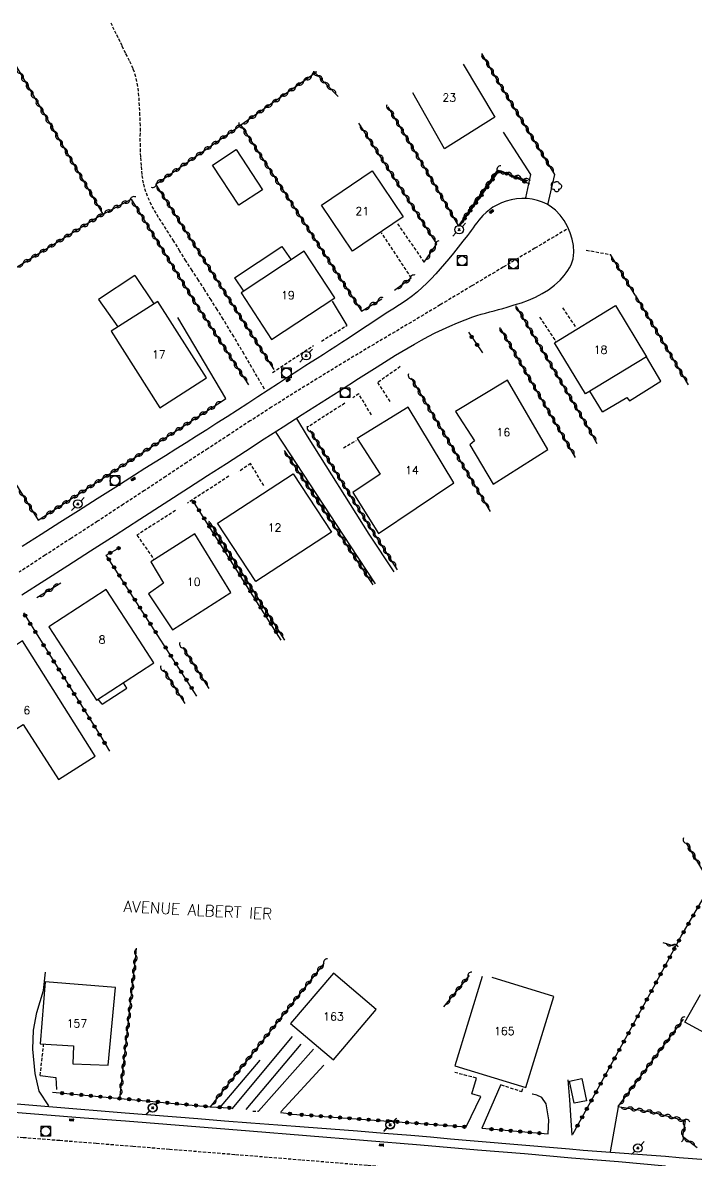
# Model space of a CAD drawing. Header units: millimetres. Extents: x 159000 to 160002, y 156999 to 158000.
# Drawn here: x 159260.2 to 159365.5, y 157589.7 to 157767.4 of the extents above; entities that cross this region are included whole.
import ezdxf
from ezdxf.enums import TextEntityAlignment as Align

# ---------------------------------------------------------------- set-up
doc = ezdxf.new("R2010")
doc.units = ezdxf.units.MM
doc.linetypes.add('DASHED', pattern=[0.75, 0.5, -0.25])
doc.layers.get('0').update_dxf_attribs({"linetype": 'CONTINUOUS'})
for name, color, linetype in [('W0001', 6, 'DASHED'), ('W0014', 7, 'CONTINUOUS'), ('W0017', 7, 'CONTINUOUS'), ('W0051', 7, 'CONTINUOUS'), ('W0070', 7, 'DASHED'), ('W0101', 7, 'CONTINUOUS'), ('W0104', 1, 'CONTINUOUS'), ('W0112', 1, 'DASHED'), ('W0300', 7, 'CONTINUOUS'), ('W0303', 7, 'CONTINUOUS'), ('W0310', 3, 'CONTINUOUS'), ('W0323', 7, 'CONTINUOUS'), ('W0333', 7, 'CONTINUOUS'), ('W0401', 7, 'CONTINUOUS'), ('W0420', 7, 'CONTINUOUS'), ('W0473', 7, 'CONTINUOUS'), ('W0989', 7, 'CONTINUOUS'), ('W0991', 7, 'CONTINUOUS')]:
    doc.layers.add(name, color=color, linetype=linetype)
doc.styles.get("Standard").update_dxf_attribs({"font": 'romans.shx', "width": 0.85})

# ---------------------------------------------------------------- blocks, each defined once
blk = doc.blocks.new('T401')
for p, q in [((-0.3, 0.3), (0, 0.3)), ((-0.3, -0.25), (-0.3, 0.3)), ((-0.3, 0.15), (0, 0.15)), ((-0.3, 0), (0, 0)), ((0, 0.3), (0, -0.25)), ((-0.3, -0.15), (0, -0.15)), ((-0.3, -0.25), (-0.3, -0.3)), ((-0.3, -0.3), (0, -0.3)), ((0, -0.3), (0, -0.25))]:
    blk.add_line(p, q)
blk = doc.blocks.new('T420')
for p, q in [((0.75, 0.75), (-0.75, 0.75)), ((-0.75, 0.75), (-0.75, -0.75)), ((0.75, 0.75), (0.75, -0.75)), ((0.75, -0.75), (-0.75, -0.75))]:
    blk.add_line(p, q)
blk.add_ellipse((0, 0), major_axis=(-0.53, 0.53), ratio=1, start_param=3.926991, end_param=10.210176)
blk = doc.blocks.new('T473')
for p, q in [((-0.166667, 0.166667), (0.166667, -0.166667)), ((-0.166667, -0.166667), (0.166667, 0.166667)), ((0.500001, 0.500001), (1.000002, 1.000002)), ((-1.000002, -1.000002), (-0.500001, -0.500001))]:
    blk.add_line(p, q)
blk.add_ellipse((0, 0), major_axis=(0.471405, 0.471405), ratio=1, start_param=5.4977871438, end_param=11.780972451)
blk = doc.blocks.new('T300')
for p, q in [((-0.8, 0.51), (-0.86, 0.34)), ((-0.86, 0.34), (-0.86, 0.17)), ((-0.86, 0.17), (-0.74, 0.06)), ((-0.69, 0.63), (-0.8, 0.51)), ((-0.8, -0.06), (-0.74, 0.06)), ((-0.74, 0.06), (-0.69, 0.11)), ((-0.57, 0.69), (-0.69, 0.63)), ((-0.46, 0.69), (-0.57, 0.69)), ((-0.29, 0.63), (-0.46, 0.69)), ((-0.29, 0.63), (-0.17, 0.74)), ((-0.23, 0.57), (-0.29, 0.63)), ((-0.17, 0.74), (-0.06, 0.8)), ((-0.06, 0.8), (0.06, 0.8)), ((0.06, 0.8), (0.23, 0.74)), ((0.23, 0.74), (0.34, 0.63)), ((0.34, 0.63), (0.4, 0.51)), ((0.46, 0.46), (0.34, 0.46)), ((0.4, 0.51), (0.4, 0.46)), ((0.57, 0.4), (0.46, 0.46)), ((0.57, 0.4), (0.69, 0.29)), ((0.69, 0.29), (0.74, 0.17)), ((0.74, 0.06), (0.69, -0.17)), ((0.74, 0.17), (0.74, 0.06)), ((-0.8, -0.17), (-0.8, -0.06)), ((-0.8, -0.23), (-0.8, -0.17)), ((-0.74, -0.34), (-0.8, -0.23)), ((-0.69, -0.4), (-0.74, -0.34)), ((-0.51, -0.46), (-0.69, -0.4)), ((-0.4, -0.46), (-0.51, -0.46)), ((-0.4, -0.46), (-0.34, -0.46)), ((-0.34, -0.46), (-0.34, -0.4)), ((-0.34, -0.51), (-0.34, -0.46)), ((-0.29, -0.63), (-0.34, -0.51)), ((-0.17, -0.74), (-0.29, -0.63)), ((-0.06, -0.8), (-0.17, -0.74)), ((0.06, -0.8), (-0.06, -0.8)), ((0.17, -0.74), (0.06, -0.8)), ((0.23, -0.69), (0.17, -0.74)), ((0.29, -0.46), (0.23, -0.46)), ((0.29, -0.63), (0.23, -0.69)), ((0.46, -0.4), (0.29, -0.46)), ((0.34, -0.51), (0.29, -0.63)), ((0.34, -0.51), (0.34, -0.46)), ((0.57, -0.34), (0.46, -0.4)), ((0.63, -0.29), (0.57, -0.34)), ((0.69, -0.17), (0.63, -0.29))]:
    blk.add_line(p, q)
blk = doc.blocks.new('t310o')
at = {"color": 0, "linetype": 'Continuous'}
for centre, start, end in [((-0.5, 0.38), 216.8699, 323.1304), ((0.5, -0.37), 36.8699, 143.1303)]:
    blk.add_arc(centre, 0.625, start, end, dxfattribs=at)
blk = doc.blocks.new('t323o')
at = {"color": 0, "linetype": 'Continuous'}
for radius in [0.25, 0.15]:
    blk.add_circle((0, 0), radius, dxfattribs=at)

msp = doc.modelspace()

# ---------------------------------------------------------------- linework, layer by layer
at = {"layer": 'W0001'}
for points in [[(159345.19, 157735.15), (159340.26, 157732.21), (159335.32, 157729.27), (159330.39, 157726.32), (159325.46, 157723.36), (159319.69, 157719.92), (159313.91, 157716.49), (159308.16, 157713.02), (159302.44, 157709.49), (159299.1, 157707.38), (159295.78, 157705.24), (159292.47, 157703.08), (159289.17, 157700.91), (159285.87, 157698.73), (159282.57, 157696.55), (159279.27, 157694.37), (159275.96, 157692.21), (159271.89, 157689.55), (159267.81, 157686.9), (159263.73, 157684.25), (159259.65, 157681.6)], [(159202.16, 157597.96), (159237.42, 157595.11), (159243.14, 157594.65), (159248.85, 157594.2), (159254.57, 157593.74), (159260.28, 157593.29), (159265.99, 157592.84), (159271.71, 157592.38), (159277.42, 157591.92), (159283.14, 157591.46), (159293.47, 157590.63), (159303.81, 157589.79), (159314.15, 157588.94), (159324.48, 157588.06), (159328.28, 157587.74), (159332.09, 157587.42), (159335.89, 157587.11), (159339.7, 157586.79), (159343.51, 157586.47), (159347.31, 157586.15), (159351.11, 157585.81), (159354.92, 157585.45)]]:
    msp.add_lwpolyline(points, dxfattribs=at)
at = {"layer": 'W0014'}
msp.add_lwpolyline([(159260.06, 157678.07), (159263.66, 157680.36), (159267.24, 157682.66), (159270.83, 157684.96), (159274.66, 157687.41), (159278.49, 157689.87), (159282.31, 157692.33), (159286.14, 157694.79), (159289.1, 157696.69), (159292.06, 157698.6), (159295.01, 157700.51), (159297.97, 157702.42), (159300.93, 157704.32), (159303.89, 157706.22), (159306.85, 157708.12), (159309.82, 157710), (159312.71, 157711.84), (159315.6, 157713.69), (159318.5, 157715.5), (159321.45, 157717.24), (159322.52, 157717.85), (159323.6, 157718.43), (159324.7, 157719), (159325.81, 157719.53), (159326.97, 157720.06), (159328.15, 157720.57), (159329.34, 157721.05), (159330.54, 157721.49), (159331.2, 157721.71), (159331.87, 157721.91), (159332.55, 157722.09), (159333.22, 157722.27), (159333.9, 157722.45), (159334.58, 157722.63), (159335.25, 157722.81), (159335.92, 157723.02), (159337.04, 157723.37), (159338.17, 157723.71), (159339.28, 157724.11), (159340.36, 157724.59), (159341.39, 157725.14), (159342.38, 157725.74), (159343.33, 157726.43), (159344.19, 157727.22), (159344.52, 157727.59), (159344.84, 157727.96), (159345.15, 157728.35), (159345.43, 157728.75), (159345.68, 157729.18), (159345.91, 157729.63), (159346.09, 157730.09), (159346.22, 157730.58), (159346.35, 157731.61), (159346.3, 157732.64), (159346.1, 157733.65), (159345.8, 157734.63), (159345.38, 157735.6), (159344.85, 157736.53), (159344.21, 157737.38), (159343.47, 157738.14), (159342.84, 157738.65), (159342.16, 157739.08), (159341.43, 157739.43), (159340.67, 157739.7), (159339.86, 157739.89), (159339.03, 157739.98), (159338.2, 157739.99), (159337.37, 157739.93), (159336.57, 157739.79), (159335.79, 157739.58), (159335.03, 157739.31), (159334.29, 157738.96), (159333.71, 157738.62), (159333.16, 157738.22), (159332.64, 157737.78), (159332.15, 157737.32), (159331.81, 157736.96), (159331.49, 157736.58), (159331.18, 157736.2), (159330.89, 157735.8), (159330.6, 157735.4), (159330.32, 157735.01), (159330.03, 157734.61), (159329.73, 157734.22), (159329, 157733.3), (159328.28, 157732.38), (159327.55, 157731.47), (159326.8, 157730.57), (159326.13, 157729.77), (159325.46, 157728.98), (159324.77, 157728.21), (159324.05, 157727.45), (159323.35, 157726.75), (159322.63, 157726.06), (159321.89, 157725.4), (159321.12, 157724.77), (159320.13, 157724.04), (159319.1, 157723.37), (159318.07, 157722.71), (159317.04, 157722.05), (159315.54, 157721.06), (159314.05, 157720.07), (159312.56, 157719.09), (159311.06, 157718.11), (159310.1, 157717.49), (159309.14, 157716.87), (159308.18, 157716.25), (159307.21, 157715.63), (159306.25, 157715.01), (159305.29, 157714.39), (159304.32, 157713.77), (159303.36, 157713.15), (159301.76, 157712.11), (159300.17, 157711.08), (159298.57, 157710.04), (159296.97, 157709), (159295.37, 157707.96), (159293.78, 157706.93), (159292.18, 157705.9), (159290.57, 157704.87), (159288.97, 157703.85), (159287.36, 157702.83), (159285.74, 157701.82), (159284.13, 157700.81), (159282.52, 157699.8), (159280.91, 157698.79), (159279.29, 157697.78), (159277.68, 157696.76), (159274.76, 157694.91), (159271.83, 157693.06), (159268.91, 157691.2), (159265.99, 157689.35), (159263.07, 157687.49), (159260.15, 157685.64)], dxfattribs=at)
at = {"layer": 'W0017'}
for points in [[(159338.86, 157740.08), (159339.65, 157743.76), (159335.38, 157750.37)], [(159342.27, 157739.02), (159343.38, 157743.74)], [(159310.91, 157720.16), (159308.61, 157723.94)], [(159291.95, 157708.73), (159284.48, 157721.37)], [(159318.28, 157681.67), (159314.35, 157687.55), (159304.7, 157702.83), (159303.04, 157705.64)], [(159299.77, 157703.43), (159311.4, 157685.73), (159315.29, 157679.79)], [(159264.3, 157598.21), (159262.76, 157600.51), (159262.17, 157603.3), (159261.77, 157607.1), (159261.89, 157610.07), (159262.43, 157612.78), (159263.46, 157616.22), (159263.77, 157619.1)], [(159292.94, 157597.76), (159302.36, 157609.07)], [(159295.12, 157597.65), (159303.75, 157607.85)], [(159297.04, 157597.38), (159305.68, 157607.1)], [(159300.55, 157597.3), (159307.26, 157604.59)], [(159331.8, 157599.68), (159330.4, 157600.12), (159331.11, 157602.55)], [(159334.96, 157601.54), (159331.99, 157594.71)], [(159345.43, 157602.29), (159345.67, 157599.17), (159345.88, 157595.91), (159346.04, 157593.65)], [(159329.52, 157594.93), (159331.79, 157599.7)], [(159342.33, 157593.83), (159342.46, 157596.03), (159342.02, 157598.52), (159341.35, 157599.52), (159340.56, 157599.91), (159339.89, 157600.05), (159339.83, 157600.04)], [(159352.07, 157591.03), (159353.31, 157598.08)]]:
    msp.add_lwpolyline(points, dxfattribs=at)
at = {"layer": 'W0051'}
for points in [[(159360.66, 157588.81), (159353.32, 157589.45), (159345.98, 157590.07), (159338.64, 157590.7), (159331.3, 157591.32), (159322.39, 157592.06), (159313.48, 157592.8), (159304.56, 157593.53), (159295.65, 157594.26), (159289.19, 157594.78), (159282.73, 157595.3), (159276.27, 157595.81), (159269.82, 157596.32), (159263.36, 157596.84), (159256.9, 157597.36), (159250.44, 157597.88), (159243.98, 157598.42), (159235.51, 157599.13), (159227.03, 157599.85), (159218.56, 157600.59), (159210.09, 157601.33)], [(159366.96, 157589.78), (159362.8, 157590.12), (159360.66, 157590.29), (159358.51, 157590.46), (159356.37, 157590.62), (159354.23, 157590.77), (159352.08, 157590.93), (159349.94, 157591.09), (159347.79, 157591.26), (159345.65, 157591.43), (159342.55, 157591.69), (159339.46, 157591.95), (159336.36, 157592.22), (159333.26, 157592.5), (159330.17, 157592.77), (159327.07, 157593.04), (159323.97, 157593.31), (159320.88, 157593.57), (159316.71, 157593.91), (159312.55, 157594.24), (159308.39, 157594.57), (159304.22, 157594.89), (159300.06, 157595.21), (159295.89, 157595.53), (159291.73, 157595.85), (159287.57, 157596.18), (159276.24, 157597.09), (159264.92, 157598.01), (159253.6, 157598.94)]]:
    msp.add_lwpolyline(points, dxfattribs=at)
at = {"layer": 'W0070'}
msp.add_lwpolyline([(159297.98, 157710.21), (159296.41, 157712.95), (159294.81, 157715.69), (159293.2, 157718.4), (159291.56, 157721.11), (159290.61, 157722.64), (159289.64, 157724.17), (159288.66, 157725.69), (159287.68, 157727.21), (159286.7, 157728.72), (159285.73, 157730.24), (159284.77, 157731.78), (159283.83, 157733.32), (159282.65, 157735.17), (159281.44, 157737.03), (159280.32, 157738.96), (159279.44, 157741.02), (159279.08, 157742.36), (159278.88, 157743.74), (159278.77, 157745.13), (159278.67, 157746.5), (159278.62, 157747.31), (159278.6, 157748.12), (159278.59, 157748.92), (159278.59, 157749.73), (159278.6, 157750.54), (159278.6, 157751.35), (159278.58, 157752.16), (159278.54, 157752.97), (159278.46, 157754.48), (159278.38, 157756), (159278.21, 157757.51), (159277.9, 157759.01), (159277.47, 157760.27), (159276.91, 157761.48), (159276.31, 157762.66), (159275.74, 157763.84), (159275.45, 157764.47), (159275.14, 157765.09), (159274.83, 157765.71), (159274.52, 157766.33), (159274.22, 157766.95), (159273.94, 157767.59)], dxfattribs=at)
at = {"layer": 'W0101'}
for points in [[(159329.05, 157760.98), (159334.02, 157752.69), (159326.11, 157747.77), (159321.16, 157756.52)], [(159278.39, 157671), (159273.24, 157678.89), (159264.29, 157673.05)], [(159264.29, 157673.05), (159265.63, 157671)], [(159265.63, 157671), (159271.76, 157661.59), (159280.71, 157667.43), (159278.39, 157671)], [(159332.02, 157618.43), (159327.74, 157604.48), (159338.86, 157601.07), (159343.24, 157615.33), (159333.56, 157618.3)], [(159378.04, 157614.64), (159376.6, 157612.08), (159375.68, 157612.63), (159372.23, 157606.65), (159363.72, 157611.28), (159366.15, 157615.62)]]:
    msp.add_lwpolyline(points, dxfattribs=at)
for points in [[(159319.66, 157737.11), (159311.74, 157731.76), (159306.89, 157738.95), (159314.81, 157744.29)], [(159304.21, 157731.76), (159294.33, 157725.25), (159299.12, 157717.98), (159308.99, 157724.49)], [(159274.01, 157719.26), (159281.66, 157707.3), (159288.95, 157711.97), (159281.31, 157723.92)], [(159343.32, 157717.46), (159352.87, 157723.25), (159357.71, 157715.26), (159348.16, 157709.47)], [(159330.07, 157701.49), (159333.73, 157695.35), (159342.3, 157700.79), (159335.97, 157711.58), (159327.83, 157706.73), (159330.82, 157702.1)], [(159311.82, 157694.06), (159315.81, 157687.67), (159327.6, 157695.57), (159320.48, 157707.37), (159312.46, 157702.47), (159316.07, 157696.92)], [(159290.67, 157689.24), (159302.48, 157696.99), (159308.46, 157687.88), (159296.65, 157680.13)], [(159283.6, 157672.58), (159292.76, 157678.45), (159287.09, 157687.61), (159280.24, 157683.22), (159282.24, 157679.88), (159279.86, 157678.23)], [(159251.53, 157665.16), (159257.3, 157655.91), (159260.26, 157657.78), (159265.78, 157649.21), (159271.54, 157652.83), (159260.17, 157670.85)], [(159308.77, 157618.96), (159302.08, 157611.08), (159308.78, 157605.4), (159315.47, 157613.28), (159308.77, 157618.96)], [(159268.05, 157604.81), (159273.58, 157604.58), (159274.69, 157616.73), (159263.72, 157617.62), (159262.92, 157607.93), (159268.17, 157607.61)]]:
    msp.add_lwpolyline(points, close=True, dxfattribs=at)
at = {"layer": 'W0104'}
for points in [[(159293.97, 157738.94), (159289.88, 157745.22), (159293.58, 157747.64), (159297.68, 157741.35)], [(159347.62, 157602.48), (159348.33, 157599.03), (159346.38, 157598.63), (159345.67, 157602.08)]]:
    msp.add_lwpolyline(points, close=True, dxfattribs=at)
for points in [[(159293.33, 157727.58), (159300.7, 157732.48), (159302.18, 157730.42)], [(159277.71, 157727.97), (159272.05, 157724.22), (159275.06, 157719.92)], [(159277.71, 157727.97), (159280.68, 157723.52)], [(159293.33, 157727.58), (159294.7, 157725.49)], [(159350.85, 157706.65), (159354.64, 157708.88), (159355.06, 157708.38), (159359.97, 157711.47), (159357.71, 157715.26)], [(159350.85, 157706.65), (159348.86, 157709.9)], [(159272.65, 157660.99), (159276.5, 157663.46), (159275.96, 157664.33)], [(159272.65, 157660.99), (159272.01, 157661.75)]]:
    msp.add_lwpolyline(points, dxfattribs=at)
at = {"layer": 'W0112'}
for points in [[(159322.98, 157730.06), (159318.77, 157736.14)], [(159320.95, 157727.57), (159316.29, 157734.63)], [(159348.29, 157731.92), (159352.07, 157731.23)], [(159344.59, 157722.9), (159346.7, 157719.79)], [(159306.89, 157717.71), (159310.91, 157720.16)], [(159341, 157721.45), (159343.51, 157717.7)], [(159299.24, 157712.8), (159305.66, 157717.02)], [(159319.23, 157713.72), (159315.67, 157711.22), (159317.64, 157708.21)], [(159314.72, 157706.18), (159312.73, 157709.47), (159311.82, 157708.83)], [(159310.54, 157707.99), (159304.69, 157704.24)], [(159310.33, 157701.02), (159312.32, 157702.19)], [(159295.84, 157698.58), (159293.97, 157697.32)], [(159297.88, 157695.12), (159295.81, 157698.58)], [(159292.41, 157696.6), (159285.97, 157692.38)], [(159284.09, 157691.25), (159278.07, 157687.39)], [(159278.07, 157687.39), (159280.69, 157683.65)], [(159262.93, 157602.97), (159263.48, 157607.75)], [(159331.11, 157602.55), (159327.77, 157603.42)], [(159334.97, 157601.51), (159338.2, 157600.47), (159338.45, 157601.16)], [(159296.17, 157597.41), (159297.04, 157597.38)]]:
    msp.add_lwpolyline(points, dxfattribs=at)
at = {"layer": 'W0303'}
msp.add_lwpolyline([(159297.27, 157605.38), (159290.91, 157597.86)], dxfattribs=at)
at = {"layer": 'W0310'}
for points in [[(159255.62, 157766.6), (159272.73, 157737.56)], [(159343.38, 157743.74), (159334.45, 157758.39), (159331.96, 157762.63)], [(159305.92, 157759.55), (159294.28, 157751.42)], [(159309.5, 157755.94), (159305.97, 157759.59)], [(159317.28, 157754.33), (159323.74, 157743.56), (159328.33, 157735.68)], [(159299.49, 157713.26), (159281.02, 157742.23), (159294.28, 157751.42), (159313.15, 157722.41)], [(159324.93, 157732.92), (159312.77, 157751.77)], [(159328.33, 157735.68), (159334.42, 157744.38), (159339.11, 157742.82)], [(159272.76, 157737.56), (159277.17, 157739.86), (159287.38, 157723.35), (159295.49, 157710.89)], [(159272.73, 157737.55), (159256.01, 157727.24), (159252.68, 157725.05)], [(159322.98, 157730.06), (159324.94, 157732.89)], [(159355.91, 157724.91), (159352.07, 157731.23)], [(159318.31, 157725.67), (159320.95, 157727.57)], [(159313.15, 157722.41), (159316.33, 157724.33)], [(159355.92, 157724.91), (159364.24, 157710.86)], [(159350.01, 157701.65), (159348.73, 157703.95), (159337.46, 157723.02)], [(159346.62, 157699.52), (159334.93, 157719.62)], [(159248.99, 157711.73), (159262.61, 157689.75)], [(159320.9, 157711.92), (159333.26, 157691.1)], [(159262.64, 157689.72), (159291.57, 157708.46)], [(159291.57, 157708.46), (159291.98, 157708.73)], [(159318.78, 157681.98), (159314.14, 157689.22), (159305.12, 157703.75)], [(159315, 157679.61), (159301.11, 157700.61)], [(159289.46, 157689.35), (159301.12, 157671)], [(159266.15, 157679.89), (159262.42, 157677.61)], [(159285.24, 157669.83), (159289.3, 157663.43)], [(159282.19, 157666.35), (159285.54, 157661.06)], [(159367.8, 157632.78), (159363.96, 157639.27)], [(159275.4, 157599.39), (159277.88, 157621.66), (159278.01, 157622.87)], [(159360.28, 157623.76), (159362.2, 157623.17)], [(159307.26, 157620.46), (159289.5, 157598.08)], [(159329.98, 157618.6), (159325.99, 157613.71)], [(159363.44, 157611.78), (159353.23, 157598.1)], [(159353.23, 157598.1), (159358.7, 157597.23), (159363.78, 157595.89)], [(159363.75, 157595.89), (159363.32, 157593.48), (159365.61, 157591.73)]]:
    msp.add_lwpolyline(points, dxfattribs=at)
at = {"layer": 'W0323'}
for points in [[(159339.48, 157742.23), (159334.93, 157744.31), (159334.59, 157744.25), (159328.41, 157735.65)], [(159329.86, 157719.12), (159332.08, 157715.88)], [(159300.62, 157671), (159296.2, 157677.98), (159286.81, 157692.79)], [(159281.8, 157671), (159273.26, 157684.27), (159275.49, 157685.51)], [(159260.32, 157675.25), (159262.97, 157671)], [(159262.97, 157671), (159272.41, 157655.92), (159273.77, 157653.65)], [(159287.43, 157662.25), (159281.8, 157671)], [(159358.48, 157616.16), (159363.14, 157624.73), (159367.8, 157632.75)], [(159346.2, 157593.81), (159354.12, 157608.15), (159358.53, 157616.25)], [(159264.89, 157600.34), (159289.5, 157598.08)], [(159289.5, 157598.08), (159292.52, 157597.92)], [(159302.32, 157596.94), (159300.48, 157597.14)], [(159302.32, 157596.94), (159329.52, 157594.93)], [(159331.99, 157594.71), (159342.33, 157593.83)]]:
    msp.add_lwpolyline(points, dxfattribs=at)
at = {"layer": 'W0333'}
msp.add_lwpolyline([(159262.93, 157602.97), (159265.38, 157602.66), (159265.47, 157600.8)], dxfattribs=at)

# ---------------------------------------------------------------- block references
at = {"layer": 'W0300'}
msp.add_blockref('T300', (159343.67, 157741.84), dxfattribs=at)
at = {"layer": 'W0310'}
for p, rotation in [((159332.5, 157761.7), 120.5393936471802), ((159333.26, 157760.41), 120.5393936471802), ((159259.79, 157759.53), 300.500535440926), ((159260.55, 157758.24), 300.500535440926), ((159304.12, 157758.29), 214.9447478275906), ((159305.35, 157759.15), 214.9447478275906), ((159306.37, 157759.17), 134.0049936230252), ((159307.42, 157758.09), 134.0049936230252), ((159334.03, 157759.12), 120.5393936471802), ((159261.31, 157756.95), 300.500535440926), ((159301.66, 157756.58), 214.9447478275906), ((159302.89, 157757.44), 214.9447478275906), ((159308.46, 157757.02), 134.0049936230252), ((159334.8, 157757.83), 121.3309256590233), ((159335.58, 157756.55), 121.3309256590233), ((159262.07, 157755.66), 300.500535440926), ((159262.83, 157754.36), 300.500535440926), ((159299.2, 157754.86), 214.9447478275906), ((159300.43, 157755.72), 214.9447478275906), ((159336.36, 157755.27), 121.3309256590233), ((159263.59, 157753.07), 300.500535440926), ((159296.74, 157753.14), 214.9447478275906), ((159297.97, 157754), 214.9447478275906), ((159317.63, 157753.75), 300.9491911136404), ((159337.14, 157753.99), 121.3309256590233), ((159337.92, 157752.71), 121.3309256590233), ((159264.35, 157751.78), 300.500535440926), ((159294.55, 157751), 303.0458007336528), ((159295.51, 157752.28), 214.9447478275906), ((159318.4, 157752.47), 300.9491911136404), ((159319.17, 157751.18), 300.9491911136404), ((159338.7, 157751.42), 121.3309256590233), ((159265.12, 157750.49), 300.500535440926), ((159265.88, 157749.19), 300.500535440926), ((159292.23, 157750), 34.71536605847107), ((159293.46, 157750.85), 34.71536605847107), ((159295.37, 157749.74), 303.0458007336528), ((159313.55, 157750.57), 122.8261400258643), ((159314.36, 157749.31), 122.8261400258643), ((159319.94, 157749.89), 300.9491911136404), ((159339.48, 157750.14), 121.3309256590233), ((159266.64, 157747.9), 300.500535440926), ((159289.76, 157748.29), 34.71536605847107), ((159290.99, 157749.14), 34.71536605847107), ((159296.19, 157748.49), 303.0458007336528), ((159315.18, 157748.04), 122.8261400258643), ((159320.71, 157748.61), 300.9491911136404), ((159321.48, 157747.32), 300.9491911136404), ((159340.26, 157748.86), 121.3309256590233), ((159341.04, 157747.58), 121.3309256590233), ((159267.4, 157746.61), 300.500535440926), ((159286.06, 157745.73), 34.71536605847107), ((159287.29, 157746.58), 34.71536605847107), ((159288.53, 157747.44), 34.71536605847107), ((159297.01, 157747.23), 303.0458007336528), ((159297.83, 157745.97), 303.0458007336528), ((159315.99, 157746.78), 122.8261400258643), ((159316.8, 157745.52), 122.8261400258643), ((159322.25, 157746.03), 300.9491911136404), ((159341.82, 157746.3), 121.3309256590233), ((159268.16, 157745.32), 300.500535440926), ((159268.92, 157744.02), 300.500535440926), ((159283.6, 157744.02), 34.71536605847107), ((159284.83, 157744.87), 34.71536605847107), ((159298.64, 157744.71), 303.0458007336528), ((159317.62, 157744.26), 122.8261400258643), ((159323.03, 157744.75), 300.9491911136404), ((159334.35, 157744.29), 55.00222832366162), ((159342.6, 157745.02), 121.3309256590233), ((159269.68, 157742.73), 300.500535440926), ((159281.13, 157742.31), 34.71536605847107), ((159282.36, 157743.16), 34.71536605847107), ((159299.46, 157743.46), 303.0458007336528), ((159300.28, 157742.2), 303.0458007336528), ((159318.43, 157743), 122.8261400258643), ((159323.8, 157743.46), 300.2537238883791), ((159324.55, 157742.16), 300.2537238883791), ((159333.49, 157743.06), 55.00222832366162), ((159335.74, 157743.94), 341.7115873781029), ((159337.16, 157743.47), 341.7115873781029), ((159338.58, 157743), 341.7115873781029), ((159270.45, 157741.44), 300.500535440926), ((159271.21, 157740.15), 300.500535440926), ((159281.75, 157741.08), 122.5172294218934), ((159301.1, 157740.94), 303.0458007336528), ((159319.24, 157741.74), 122.8261400258643), ((159320.06, 157740.48), 122.8261400258643), ((159325.31, 157740.87), 300.2537238883791), ((159331.77, 157740.6), 55.00222832366162), ((159332.63, 157741.83), 55.00222832366162), ((159271.97, 157738.85), 300.500535440926), ((159275.65, 157739.07), 27.52263768957997), ((159276.98, 157739.76), 27.52263768957997), ((159277.85, 157738.77), 301.7345098156923), ((159282.56, 157739.82), 122.5172294218934), ((159283.36, 157738.55), 122.5172294218934), ((159301.92, 157739.68), 303.0458007336528), ((159302.73, 157738.43), 303.0458007336528), ((159320.87, 157739.22), 122.8261400258643), ((159326.06, 157739.57), 300.2537238883791), ((159330.91, 157739.37), 55.00222832366162), ((159271.76, 157736.96), 211.6822302618876), ((159272.99, 157737.68), 27.52263768957997), ((159274.32, 157738.38), 27.52263768957997), ((159278.64, 157737.5), 301.7345098156923), ((159284.17, 157737.29), 122.5172294218934), ((159303.55, 157737.17), 303.0458007336528), ((159321.68, 157737.96), 122.8261400258643), ((159322.49, 157736.7), 122.8261400258643), ((159326.82, 157738.28), 300.2537238883791), ((159327.58, 157736.98), 300.2537238883791), ((159329.19, 157736.91), 55.00222832366162), ((159330.05, 157738.14), 55.00222832366162), ((159269.21, 157735.38), 211.6822302618876), ((159270.49, 157736.17), 211.6822302618876), ((159279.42, 157736.22), 301.7345098156923), ((159280.21, 157734.94), 301.7345098156923), ((159284.98, 157736.02), 122.5172294218934), ((159304.37, 157735.91), 303.0458007336528), ((159323.31, 157735.44), 122.8261400258643), ((159266.66, 157733.81), 211.6822302618876), ((159267.93, 157734.6), 211.6822302618876), ((159281, 157733.67), 301.7345098156923), ((159285.78, 157734.76), 122.5172294218934), ((159286.59, 157733.49), 122.5172294218934), ((159305.19, 157734.65), 303.0458007336528), ((159306.01, 157733.4), 303.0458007336528), ((159324.12, 157734.18), 122.8261400258643), ((159264.1, 157732.23), 211.6822302618876), ((159265.38, 157733.02), 211.6822302618876), ((159281.79, 157732.39), 301.7345098156923), ((159287.39, 157732.23), 122.5172294218934), ((159306.82, 157732.14), 303.0458007336528), ((159323.84, 157731.29), 55.44174110486692), ((159324.69, 157732.53), 55.44174110486692), ((159260.27, 157729.87), 211.6822302618876), ((159261.55, 157730.66), 211.6822302618876), ((159262.83, 157731.45), 211.6822302618876), ((159282.58, 157731.12), 301.7345098156923), ((159283.37, 157729.84), 301.7345098156923), ((159288.2, 157730.96), 122.5172294218934), ((159289.01, 157729.7), 122.5172294218934), ((159307.64, 157730.88), 303.0458007336528), ((159308.46, 157729.63), 303.0458007336528), ((159352.8, 157730.04), 121.2599487804248), ((159284.16, 157728.57), 301.7345098156923), ((159289.81, 157728.43), 122.5172294218934), ((159309.28, 157728.37), 303.0458007336528), ((159353.58, 157728.76), 121.2599487804248), ((159284.95, 157727.29), 301.7345098156923), ((159285.74, 157726.01), 301.7345098156923), ((159290.62, 157727.17), 122.5172294218934), ((159310.09, 157727.11), 303.0458007336528), ((159319.53, 157726.54), 35.77733912328398), ((159320.74, 157727.42), 35.77733912328398), ((159354.36, 157727.48), 121.2599487804248), ((159355.13, 157726.19), 121.2599487804248), ((159286.53, 157724.74), 301.7345098156923), ((159291.43, 157725.9), 122.5172294218934), ((159292.23, 157724.64), 122.5172294218934), ((159310.91, 157725.85), 303.0458007336528), ((159311.73, 157724.6), 303.0458007336528), ((159287.31, 157723.46), 301.7345098156923), ((159293.04, 157723.37), 122.5172294218934), ((159312.55, 157723.34), 303.0458007336528), ((159314.43, 157723.19), 31.15438873679277), ((159315.72, 157723.97), 31.15438873679277), ((159356.59, 157723.77), 300.6350084033097), ((159357.36, 157722.48), 300.6350084033097), ((159288.13, 157722.2), 303.054079602945), ((159288.95, 157720.95), 303.054079602945), ((159293.84, 157722.11), 122.5172294218934), ((159294.65, 157720.85), 122.5172294218934), ((159337.86, 157722.34), 120.5759872718539), ((159338.62, 157721.05), 120.5759872718539), ((159358.12, 157721.19), 300.6350084033097), ((159289.77, 157719.69), 303.054079602945), ((159295.46, 157719.58), 122.5172294218934), ((159335.31, 157718.96), 120.1826560740668), ((159339.39, 157719.76), 120.5759872718539), ((159358.89, 157719.89), 300.6350084033097), ((159290.58, 157718.43), 303.054079602945), ((159291.4, 157717.18), 303.054079602945), ((159296.26, 157718.32), 122.5172294218934), ((159297.07, 157717.05), 122.5172294218934), ((159336.06, 157717.67), 120.1826560740668), ((159340.15, 157718.47), 120.5759872718539), ((159340.91, 157717.18), 120.5759872718539), ((159359.65, 157718.6), 300.6350084033097), ((159360.42, 157717.31), 300.6350084033097), ((159292.22, 157715.92), 303.054079602945), ((159297.88, 157715.79), 122.5172294218934), ((159336.82, 157716.37), 120.1826560740668), ((159341.67, 157715.89), 120.5759872718539), ((159361.18, 157716.02), 300.6350084033097), ((159293.04, 157714.66), 303.054079602945), ((159298.68, 157714.52), 122.5172294218934), ((159337.57, 157715.07), 120.1826560740668), ((159338.33, 157713.78), 120.1826560740668), ((159342.44, 157714.6), 120.5759872718539), ((159361.95, 157714.73), 300.6350084033097), ((159293.86, 157713.4), 303.054079602945), ((159294.67, 157712.15), 303.054079602945), ((159321.01, 157711.74), 300.6943281944906), ((159339.08, 157712.48), 120.1826560740668), ((159343.2, 157713.3), 120.5759872718539), ((159343.96, 157712.01), 120.5759872718539), ((159362.71, 157713.44), 300.6350084033097), ((159363.47, 157712.15), 300.6350084033097), ((159321.77, 157710.45), 300.6943281944906), ((159339.83, 157711.18), 120.1826560740668), ((159344.73, 157710.72), 120.5759872718539), ((159322.54, 157709.16), 300.6943281944906), ((159340.59, 157709.89), 120.1826560740668), ((159341.34, 157708.59), 120.1826560740668), ((159345.49, 157709.43), 120.5759872718539), ((159346.25, 157708.14), 120.5759872718539), ((159289.08, 157706.84), 32.9275703449457), ((159290.34, 157707.66), 32.9275703449457), ((159323.3, 157707.87), 300.6943281944906), ((159324.07, 157706.58), 300.6943281944906), ((159342.1, 157707.29), 120.1826560740668), ((159347.02, 157706.85), 120.5759872718539), ((159286.56, 157705.21), 32.9275703449457), ((159287.82, 157706.03), 32.9275703449457), ((159324.84, 157705.29), 300.6943281944906), ((159342.85, 157706), 120.1826560740668), ((159343.6, 157704.7), 120.1826560740668), ((159347.78, 157705.56), 120.5759872718539), ((159284.04, 157703.58), 32.9275703449457), ((159285.3, 157704.4), 32.9275703449457), ((159305.22, 157703.58), 121.8640553492754), ((159325.6, 157704), 300.6943281944906), ((159344.36, 157703.41), 120.1826560740668), ((159348.54, 157704.26), 120.5759872718539), ((159349.28, 157702.96), 119.0217354781272), ((159281.52, 157701.95), 32.9275703449457), ((159282.78, 157702.77), 32.9275703449457), ((159306.01, 157702.31), 121.8640553492754), ((159306.8, 157701.03), 121.8640553492754), ((159326.37, 157702.71), 300.6943281944906), ((159327.13, 157701.42), 300.6943281944906), ((159345.11, 157702.11), 120.1826560740668), ((159277.75, 157699.51), 32.9275703449457), ((159279.01, 157700.32), 32.9275703449457), ((159280.27, 157701.14), 32.9275703449457), ((159301.76, 157699.63), 123.4857116940022), ((159307.6, 157699.76), 121.8640553492754), ((159327.9, 157700.13), 300.6943281944906), ((159345.87, 157700.81), 120.1826560740668), ((159275.23, 157697.88), 32.9275703449457), ((159276.49, 157698.69), 32.9275703449457), ((159302.59, 157698.37), 123.4857116940022), ((159308.39, 157698.49), 121.8640553492754), ((159328.66, 157698.84), 300.6943281944906), ((159329.43, 157697.55), 300.6943281944906), ((159272.71, 157696.24), 32.9275703449457), ((159273.97, 157697.06), 32.9275703449457), ((159303.42, 157697.12), 123.4857116940022), ((159304.25, 157695.87), 123.4857116940022), ((159309.18, 157697.21), 121.8640553492754), ((159309.97, 157695.94), 121.8640553492754), ((159330.2, 157696.26), 300.6943281944906), ((159270.19, 157694.61), 32.9275703449457), ((159271.45, 157695.43), 32.9275703449457), ((159305.07, 157694.62), 123.4857116940022), ((159310.76, 157694.66), 121.8640553492754), ((159330.96, 157694.97), 300.6943281944906), ((159260.24, 157693.57), 301.7841120638528), ((159261.03, 157692.3), 301.7841120638528), ((159267.68, 157692.98), 32.9275703449457), ((159268.93, 157693.8), 32.9275703449457), ((159305.9, 157693.37), 123.4857116940022), ((159311.55, 157693.39), 121.8640553492754), ((159331.73, 157693.68), 300.6943281944906), ((159332.49, 157692.39), 300.6943281944906), ((159261.82, 157691.02), 301.7841120638528), ((159265.16, 157691.35), 32.9275703449457), ((159266.42, 157692.17), 32.9275703449457), ((159306.73, 157692.12), 123.4857116940022), ((159307.56, 157690.87), 123.4857116940022), ((159312.35, 157692.12), 121.8640553492754), ((159313.14, 157690.84), 121.8640553492754), ((159263.9, 157690.54), 32.9275703449457), ((159289.86, 157688.73), 302.4165924926247), ((159308.38, 157689.62), 123.4857116940022), ((159313.93, 157689.57), 121.8640553492754), ((159290.66, 157687.46), 302.4165924926247), ((159309.21, 157688.37), 123.4857116940022), ((159310.04, 157687.12), 123.4857116940022), ((159314.73, 157688.3), 122.6090183098118), ((159315.54, 157687.04), 122.6090183098118), ((159291.47, 157686.2), 302.4165924926247), ((159310.87, 157685.86), 123.4857116940022), ((159316.35, 157685.77), 122.6090183098118), ((159292.27, 157684.93), 302.4165924926247), ((159293.08, 157683.66), 302.4165924926247), ((159311.69, 157684.61), 123.4857116940022), ((159312.52, 157683.36), 123.4857116940022), ((159317.16, 157684.51), 122.6090183098118), ((159293.88, 157682.4), 302.4165924926247), ((159313.35, 157682.11), 123.4857116940022), ((159317.97, 157683.25), 122.6090183098118), ((159294.69, 157681.13), 302.4165924926247), ((159295.49, 157679.86), 302.4165924926247), ((159314.18, 157680.86), 123.4857116940022), ((159263.7, 157678.39), 211.4382681732351), ((159264.98, 157679.18), 211.4382681732351), ((159296.29, 157678.6), 302.4165924926247), ((159297.1, 157677.33), 302.4165924926247), ((159297.9, 157676.07), 302.4165924926247), ((159298.71, 157674.8), 302.4165924926247), ((159299.51, 157673.53), 302.4165924926247), ((159300.31, 157672.27), 302.4165924926247), ((159285.28, 157669.76), 302.3881615810076), ((159286.09, 157668.49), 302.3881615810076), ((159282.33, 157666.13), 302.393770722191), ((159286.89, 157667.23), 302.3881615810076), ((159287.69, 157665.96), 302.3881615810076), ((159283.13, 157664.86), 302.393770722191), ((159288.5, 157664.69), 302.3881615810076), ((159283.94, 157663.59), 302.393770722191), ((159284.74, 157662.33), 302.393770722191), ((159363.98, 157639.23), 120.5933486857577), ((159364.75, 157637.94), 120.5933486857577), ((159365.51, 157636.65), 120.5933486857577), ((159361.71, 157623.32), 342.9578031450593), ((159277.89, 157621.75), 83.88168648127925), ((159277.72, 157620.26), 83.6465386109079), ((159307.22, 157620.41), 231.5755143206633), ((159277.56, 157618.77), 83.6465386109079), ((159305.35, 157618.06), 231.5755143206633), ((159306.28, 157619.24), 231.5755143206633), ((159329.78, 157618.35), 230.7204109847486), ((159277.23, 157615.79), 83.6465386109079), ((159277.39, 157617.28), 83.6465386109079), ((159304.42, 157616.89), 231.5755143206633), ((159327.89, 157616.03), 230.7204109847486), ((159328.83, 157617.19), 230.7204109847486), ((159277.06, 157614.3), 83.6465386109079), ((159302.56, 157614.54), 231.5755143206633), ((159303.49, 157615.71), 231.5755143206633), ((159326.94, 157614.87), 230.7204109847486), ((159276.89, 157612.81), 83.6465386109079), ((159301.62, 157613.36), 231.5755143206633), ((159276.73, 157611.32), 83.6465386109079), ((159299.76, 157611.01), 231.5755143206633), ((159300.69, 157612.19), 231.5755143206633), ((159363.1, 157611.32), 233.2751240554921), ((159276.56, 157609.82), 83.6465386109079), ((159297.89, 157608.66), 231.5755143206633), ((159298.83, 157609.84), 231.5755143206633), ((159361.31, 157608.92), 233.2751240554921), ((159362.2, 157610.12), 233.2751240554921), ((159276.23, 157606.84), 83.6465386109079), ((159276.4, 157608.33), 83.6465386109079), ((159296.96, 157607.49), 231.5755143206633), ((159360.41, 157607.72), 233.2751240554921), ((159276.06, 157605.35), 83.6465386109079), ((159295.1, 157605.14), 231.5755143206633), ((159296.03, 157606.31), 231.5755143206633), ((159358.62, 157605.31), 233.2751240554921), ((159359.51, 157606.51), 233.2751240554921), ((159275.9, 157603.86), 83.6465386109079), ((159294.17, 157603.96), 231.5755143206633), ((159357.72, 157604.11), 233.2751240554921), ((159275.73, 157602.37), 83.6465386109079), ((159292.3, 157601.61), 231.5755143206633), ((159293.23, 157602.79), 231.5755143206633), ((159355.92, 157601.71), 233.2751240554921), ((159356.82, 157602.91), 233.2751240554921), ((159275.57, 157600.88), 83.6465386109079), ((159291.37, 157600.44), 231.5755143206633), ((159355.03, 157600.5), 233.2751240554921), ((159290.44, 157599.26), 231.5755143206633), ((159354.13, 157599.3), 233.2751240554921), ((159354.72, 157597.86), 350.9907475253751), ((159356.2, 157597.63), 350.9907475253751), ((159357.68, 157597.39), 350.9907475253751), ((159359.15, 157597.11), 345.2103950800463), ((159360.6, 157596.73), 345.2103950800463), ((159362.05, 157596.35), 345.2103950800463), ((159363.5, 157595.96), 345.2103950800463), ((159363.61, 157595.08), 259.8546987624247), ((159363.34, 157593.6), 259.8546987624247), ((159364.42, 157592.64), 322.4544290285343)]:
    msp.add_blockref('t310o', p, dxfattribs=dict(at, rotation=rotation))
at = {"layer": 'W0323'}
for p, rotation in [((159333.67, 157742.96), 234.3056684593251), ((159334.54, 157744.18), 234.3056684593251), ((159335.9, 157743.86), 155.3521262575247), ((159337.26, 157743.24), 155.3521262575247), ((159338.63, 157742.61), 155.3521262575247), ((159332.79, 157741.74), 234.3056684593251), ((159331.04, 157739.31), 234.3056684593251), ((159331.91, 157740.52), 234.3056684593251), ((159330.16, 157738.09), 234.3056684593251), ((159329.29, 157736.87), 234.3056684593251), ((159330.38, 157718.36), 304.4183644789071), ((159331.23, 157717.12), 304.4183644789071), ((159286.97, 157692.54), 122.3664047607931), ((159287.77, 157691.27), 122.3664047607931), ((159288.58, 157690.01), 122.3664047607931), ((159289.38, 157688.74), 122.3664047607931), ((159290.18, 157687.47), 122.3664047607931), ((159290.99, 157686.21), 122.3664047607931), ((159273.89, 157684.62), 29.10047741162438), ((159275.2, 157685.35), 29.10047741162438), ((159291.79, 157684.94), 122.3664047607931), ((159273.68, 157683.62), 122.75078753303), ((159274.49, 157682.35), 122.75078753303), ((159292.59, 157683.67), 122.3664047607931), ((159293.39, 157682.4), 122.3664047607931), ((159275.31, 157681.09), 122.75078753303), ((159294.2, 157681.14), 122.3664047607931), ((159276.12, 157679.83), 122.75078753303), ((159276.93, 157678.57), 122.75078753303), ((159295, 157679.87), 122.3664047607931), ((159295.8, 157678.6), 122.3664047607931), ((159277.74, 157677.31), 122.75078753303), ((159296.61, 157677.34), 122.337380392574), ((159278.55, 157676.05), 122.75078753303), ((159297.41, 157676.07), 122.337380392574), ((159260.59, 157674.82), 302.0264234508533), ((159261.38, 157673.54), 302.0264234508533), ((159279.36, 157674.78), 122.75078753303), ((159280.17, 157673.52), 122.75078753303), ((159298.21, 157674.8), 122.337380392574), ((159299.01, 157673.53), 122.337380392574), ((159262.18, 157672.27), 302.0264234508533), ((159280.99, 157672.26), 122.75078753303), ((159299.82, 157672.27), 122.337380392574), ((159263.47, 157670.2), 302.0264234508699), ((159282.56, 157669.82), 122.7507875330629), ((159264.27, 157668.93), 302.0264234508699), ((159283.37, 157668.55), 122.7507875330629), ((159265.06, 157667.66), 302.0264234508699), ((159265.86, 157666.39), 302.0264234508699), ((159284.18, 157667.29), 122.7507875330629), ((159266.65, 157665.12), 302.0264234508699), ((159284.99, 157666.03), 122.7507875330629), ((159285.81, 157664.77), 122.7507875330629), ((159267.45, 157663.85), 302.0264234508699), ((159268.24, 157662.57), 302.0264234508699), ((159286.62, 157663.51), 122.7507875330629), ((159269.04, 157661.3), 302.0264234508699), ((159269.83, 157660.03), 302.0264234508699), ((159270.63, 157658.76), 302.0264234508699), ((159271.43, 157657.49), 302.0264234508699), ((159272.22, 157656.22), 302.0264234508699), ((159273, 157654.93), 300.9482126342343), ((159365.78, 157629.26), 59.82362271578832), ((159365.02, 157627.96), 59.82362271578832), ((159363.52, 157625.37), 59.82362271578832), ((159364.27, 157626.67), 59.82362271578832), ((159362.78, 157624.06), 61.43484453844949), ((159362.06, 157622.75), 61.43484453844949), ((159360.63, 157620.11), 61.43484453844949), ((159361.35, 157621.43), 61.43484453844949), ((159359.91, 157618.79), 61.43484453844949), ((159359.19, 157617.48), 61.43484453844949), ((159357.76, 157614.84), 61.43484453893257), ((159358.48, 157616.16), 61.43484453893257), ((159357.04, 157613.52), 61.43484453893257), ((159356.33, 157612.21), 61.43484453893257), ((159354.89, 157609.57), 61.43484453893257), ((159355.61, 157610.89), 61.43484453893257), ((159354.17, 157608.25), 61.43484453893257), ((159353.45, 157606.94), 61.10908992005667), ((159352, 157604.31), 61.10908992005667), ((159352.72, 157605.63), 61.10908992005667), ((159351.28, 157603), 61.10908992005667), ((159349.83, 157600.37), 61.10908992005667), ((159350.55, 157601.69), 61.10908992005667), ((159266.38, 157600.21), 354.757100179879), ((159267.87, 157600.07), 354.757100179879), ((159269.37, 157599.93), 354.757100179879), ((159270.86, 157599.8), 354.757100179879), ((159272.35, 157599.66), 354.757100179879), ((159273.85, 157599.52), 354.757100179879), ((159275.34, 157599.38), 354.757100179879), ((159276.84, 157599.25), 354.757100179879), ((159278.33, 157599.11), 354.757100179879), ((159279.82, 157598.97), 354.757100179879), ((159281.32, 157598.84), 354.757100179879), ((159282.81, 157598.7), 354.757100179879), ((159349.1, 157599.06), 61.10908992005667), ((159284.3, 157598.56), 354.757100179879), ((159285.8, 157598.43), 354.757100179879), ((159287.29, 157598.29), 354.757100179879), ((159288.79, 157598.15), 354.757100179879), ((159291, 157598), 356.8064693113398), ((159292.5, 157597.92), 356.8064693113398), ((159301.97, 157596.98), 173.8690537192613), ((159348.38, 157597.75), 61.10908992005667), ((159303.81, 157596.83), 355.775085098114), ((159305.31, 157596.72), 355.775085098114), ((159306.8, 157596.61), 355.775085098114), ((159308.3, 157596.5), 355.775085098114), ((159309.8, 157596.39), 355.775085098114), ((159311.29, 157596.28), 355.775085098114), ((159312.79, 157596.17), 355.775085098114), ((159314.28, 157596.06), 355.775085098114), ((159315.78, 157595.95), 355.775085098114), ((159317.28, 157595.84), 355.775085098114), ((159318.77, 157595.73), 355.775085098114), ((159320.27, 157595.61), 355.775085098114), ((159321.76, 157595.5), 355.775085098114), ((159323.26, 157595.39), 355.775085098114), ((159324.75, 157595.28), 355.775085098114), ((159326.25, 157595.17), 355.775085098114), ((159346.93, 157595.12), 61.10908992005667), ((159347.65, 157596.43), 61.10908992005667), ((159327.75, 157595.06), 355.775085098114), ((159329.24, 157594.95), 355.775085098114), ((159333.49, 157594.58), 355.1455539258201), ((159334.98, 157594.46), 355.1455539258201), ((159336.48, 157594.33), 355.1455539258201), ((159337.97, 157594.2), 355.1455539258201), ((159339.47, 157594.08), 355.1455539258201), ((159340.96, 157593.95), 355.1455539258201)]:
    msp.add_blockref('t323o', p, dxfattribs=dict(at, rotation=rotation))
at = {"layer": 'W0401'}
for p, rotation in [((159333.41, 157738.08), 127.5551934114228), ((159301.62, 157711.77), 122.9677105157621), ((159277.41, 157696.28), 122.2882979386426), ((159267.89, 157596.18), 85.45639355632211), ((159316.3, 157592.24), 85.2794643360621)]:
    msp.add_blockref('T401', p, dxfattribs=dict(at, rotation=rotation))
at = {"layer": 'W0420'}
for p in [(159328.89, 157730.26), (159336.91, 157729.77), (159301.43, 157712.74), (159310.6, 157709.62), (159274.62, 157695.9), (159263.81, 157594.24)]:
    msp.add_blockref('T420', p, dxfattribs=at)
at = {"layer": 'W0473'}
for p in [(159328.43, 157735.12), (159304.5, 157715.43), (159268.84, 157692.26), (159280.49, 157597.91), (159280.55, 157597.91), (159317.64, 157595.32), (159317.65, 157595.23), (159356.36, 157591.63)]:
    msp.add_blockref('T473', p, dxfattribs=at)

# ---------------------------------------------------------------- texts
at = {"layer": 'W0989'}
msp.add_text('AVENUE ALBERT IER', height=1.75, rotation=356.925, dxfattribs=at).set_placement((159275.93, 157628.55))
at = {"layer": 'W0991'}
for s, p in [('23', (159326.88, 157755.75)), ('21', (159313.28, 157738.03)), ('19', (159301.66, 157724.87)), ('17', (159281.48, 157715.61)), ('18', (159350.52, 157716.36)), ('16', (159335.34, 157703.46)), ('14', (159321.05, 157697.52)), ('12', (159299.57, 157688.56)), ('10', (159286.93, 157680.09)), ('8', (159272.61, 157671.06)), ('6', (159260.86, 157660.03)), ('157', (159268.68, 157611.1)), ('163', (159308.78, 157612.18)), ('165', (159335.49, 157609.91))]:
    msp.add_text(s, height=1.25, dxfattribs=at).set_placement(p, align=Align.MIDDLE_CENTER)

doc.saveas('drawing.dxf')
